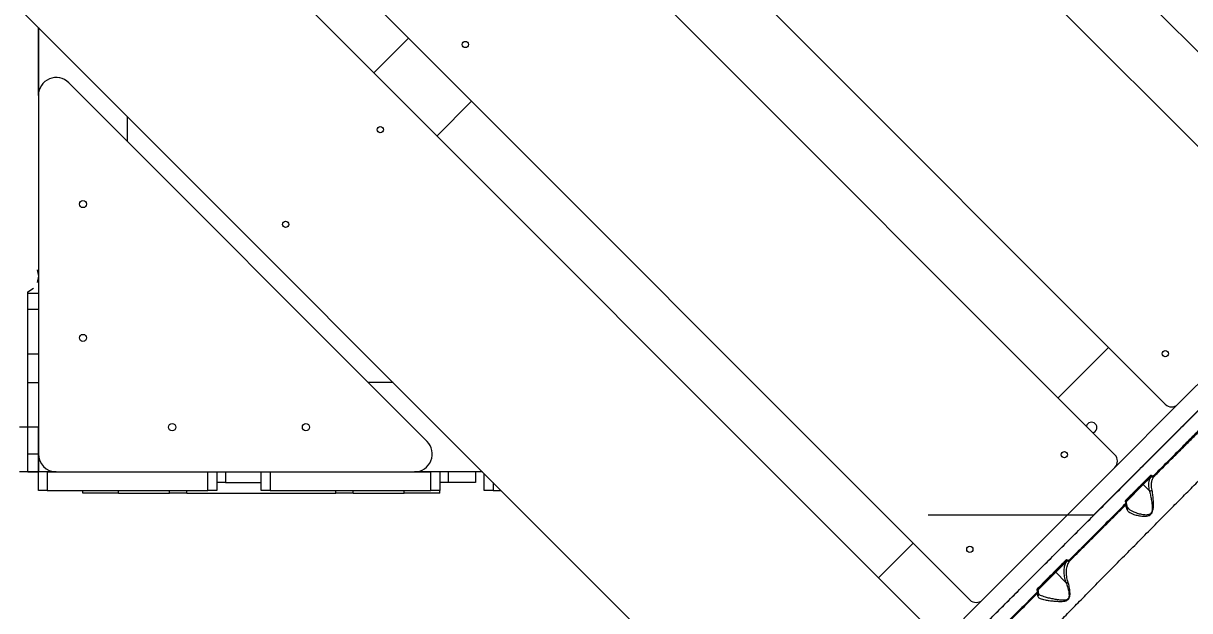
# Model space of a CAD drawing. Header units: millimetres. Extents: x -6028 to 5958, y -6064 to 4137.
# Drawn here: x -607 to 700, y 758 to 1416 of the extents above; entities that cross this region are included whole.
import ezdxf

# ---------------------------------------------------------------- set-up
doc = ezdxf.new("R2010")
doc.units = ezdxf.units.MM
for name, color, linetype in [('DIKOM_ОБЪЕКТ', 7, 'Continuous'), ('DIKOM_РАЗМЕР_ЗОНА', 7, 'Continuous'), ('DIKOM_РАЗМЕР_ОБЪЕКТА', 7, 'Continuous')]:
    doc.layers.add(name, color=color, linetype=linetype)
doc.styles.add('style1', font='arial.ttf', dxfattribs={"width": 0.8})
doc.dimstyles.new('1-50', dxfattribs={"dimtxt": 300, "dimasz": 200, "dimexe": 100, "dimexo": 0, "dimgap": 100, "dimtad": 1, "dimtxsty": 'style1', "dimcen": 200, "dimclrd": 7, "dimclre": 7, "dimclrt": 7, "dimadec": 1, "dimazin": 2, "dimtfac": 1, "dimtmove": 0, "dimatfit": 2, "dimfxl": 0, "dimlwd": 25, "dimlwe": 18, "dimarcsym": 0})

# ---------------------------------------------------------------- blocks, each defined once
blk = doc.blocks.new('*D9')
at = {"layer": 'Defpoints', "color": 0, "transparency": 16777216}
for p in [(-6027.6, 1459.6), (4556.6, 1382.7), (4556.6, -5964.4)]:
    blk.add_point(p, dxfattribs=at)
at = {"layer": 'DIKOM_РАЗМЕР_ЗОНА', "color": 7, "lineweight": 18, "transparency": 16777216}
for p, q in [((-6027.6, 1459.6), (-6027.6, -6064.4)), ((4556.6, 1382.7), (4556.6, -6064.4))]:
    blk.add_line(p, q, dxfattribs=at)
at = {"layer": 'DIKOM_РАЗМЕР_ЗОНА', "color": 7, "lineweight": 25, "transparency": 16777216}
blk.add_line((-5827.6, -5964.4), (4356.6, -5964.4), dxfattribs=at)
at = {"layer": 'DIKOM_РАЗМЕР_ЗОНА', "color": 7, "transparency": 16777216}
for points in [[(-5827.6, -5931), (-5827.6, -5997.7), (-6027.6, -5964.4)], [(4356.6, -5931), (4356.6, -5997.7), (4556.6, -5964.4)]]:
    blk.add_solid(points, dxfattribs=at)
at = {"layer": 'DIKOM_РАЗМЕР_ЗОНА', "color": 7, "transparency": 16777216, "insert": (157.1, -5711.2), "char_height": 300, "attachment_point": 5, "style": 'style1'}
blk.add_mtext('10600', dxfattribs=at)
blk = doc.blocks.new('*D11')
at = {"layer": 'Defpoints', "color": 0, "transparency": 16777216}
for p in [(259.4, 2965.6), (1920.5, -3002.3), (4022.6, -3002.3)]:
    blk.add_point(p, dxfattribs=at)
at = {"layer": 'DIKOM_РАЗМЕР_ОБЪЕКТА', "color": 7, "lineweight": 18, "transparency": 16777216}
for p, q in [((259.4, 2965.6), (4122.6, 2965.6)), ((1920.5, -3002.3), (4122.6, -3002.3))]:
    blk.add_line(p, q, dxfattribs=at)
at = {"layer": 'DIKOM_РАЗМЕР_ОБЪЕКТА', "color": 7, "lineweight": 25, "transparency": 16777216}
blk.add_line((4022.6, 2765.6), (4022.6, -2802.3), dxfattribs=at)
at = {"layer": 'DIKOM_РАЗМЕР_ОБЪЕКТА', "color": 7, "transparency": 16777216}
for points in [[(3989.3, 2765.6), (4055.9, 2765.6), (4022.6, 2965.6)], [(3989.3, -2802.3), (4055.9, -2802.3), (4022.6, -3002.3)]]:
    blk.add_solid(points, dxfattribs=at)
at = {"layer": 'DIKOM_РАЗМЕР_ОБЪЕКТА', "color": 7, "transparency": 16777216, "insert": (3769.4, -24.4), "char_height": 300, "attachment_point": 5, "rotation": 90, "style": 'style1'}
blk.add_mtext('6000', dxfattribs=at)
blk = doc.blocks.new('*D12')
at = {"layer": 'Defpoints', "color": 0, "transparency": 16777216}
for p in [(3056.6, 1987.9), (-4028, 676.5), (3056.6, -3714.8)]:
    blk.add_point(p, dxfattribs=at)
at = {"layer": 'DIKOM_РАЗМЕР_ОБЪЕКТА', "color": 7, "lineweight": 18, "transparency": 16777216}
for p, q in [((3056.6, 1987.9), (3056.6, -3814.8)), ((-4028, 676.5), (-4028, -3814.8))]:
    blk.add_line(p, q, dxfattribs=at)
at = {"layer": 'DIKOM_РАЗМЕР_ОБЪЕКТА', "color": 7, "lineweight": 25, "transparency": 16777216}
blk.add_line((-3828, -3714.8), (2856.6, -3714.8), dxfattribs=at)
at = {"layer": 'DIKOM_РАЗМЕР_ОБЪЕКТА', "color": 7, "transparency": 16777216}
for points in [[(-3828, -3681.4), (-3828, -3748.1), (-4028, -3714.8)], [(2856.6, -3681.4), (2856.6, -3748.1), (3056.6, -3714.8)]]:
    blk.add_solid(points, dxfattribs=at)
at = {"layer": 'DIKOM_РАЗМЕР_ОБЪЕКТА', "color": 7, "transparency": 16777216, "insert": (20, -3461.6), "char_height": 300, "attachment_point": 5, "style": 'style1'}
blk.add_mtext('7100', dxfattribs=at)

msp = doc.modelspace()

# ---------------------------------------------------------------- linework, layer by layer
at = {"layer": 'DIKOM_ОБЪЕКТ', "color": 7, "linetype": 'Continuous', "lineweight": 15}
for p, q in [((-299.181, 2392.819), (888.758, 1204.879)), ((835.721, 1151.842), (-352.219, 2339.781)), ((-514.853, 2177.147), (673.086, 989.207)), ((616.522, 932.643), (-571.417, 2120.583)), ((-734.052, 1957.948), (453.888, 770.009)), ((414.997, 731.118), (-772.942, 1919.057)), ((-935.577, 1756.423), (252.362, 568.483)), ((-590.567, 1335.209), (-590.567, 1411.412)), ((-590.567, 1411.412), (-590.567, 963.771)), ((-214.328, 1360.443), (-175.437, 1399.334)), ((-154.709, 947.636), (-556.424, 1349.352)), ((-590.567, 1335.209), (-590.567, 933.494)), ((-143.617, 1289.732), (-104.727, 1328.623)), ((-490.567, 1283.494), (-490.567, 1311.412)), ((903.608, 1175.888), (281.354, 553.634)), ((-591.9, 1139.764), (-590.567, 1132.771)), ((-590.567, 1132.771), (-591.9, 1125.777)), ((687.228, 989.207), (835.721, 1137.7)), ((-602.573, 1115.105), (-596.131, 1119.336)), ((-602.566, 1113.494), (-602.566, 1115.109)), ((-602.566, 1113.494), (-590.567, 1113.494)), ((-602.566, 1095.633), (-602.566, 1113.494)), ((-602.566, 1095.633), (-590.567, 1095.633)), ((-602.566, 1045.633), (-602.566, 1095.633)), ((609.447, 1052.847), (552.883, 996.283)), ((-602.566, 1045.633), (-590.567, 1045.633)), ((-602.566, 1013.494), (-602.566, 1045.633)), ((-602.566, 1013.494), (-590.567, 1013.494)), ((-602.566, 933.494), (-602.566, 1013.494)), ((-192.648, 1013.494), (-220.567, 1013.494)), ((687.228, 989.207), (616.522, 918.501)), ((-611.567, 963.771), (-590.567, 963.771)), ((-590.567, 913.771), (-590.567, 963.771)), ((-602.566, 933.494), (-590.567, 933.494)), ((-602.566, 913.494), (-602.566, 933.494)), ((-590.567, 933.494), (-590.567, 913.494)), ((468.03, 770.009), (616.522, 918.501)), ((-611.567, 913.771), (-590.567, 913.771)), ((-602.566, 913.494), (-590.567, 913.494)), ((-590.567, 892.494), (-590.567, 913.494)), ((-570.567, 913.494), (-590.567, 913.494)), ((-580.567, 913.494), (-580.567, 892.494)), ((-580.567, 913.494), (-570.567, 913.494)), ((-570.567, 913.494), (-168.851, 913.494)), ((-400.567, 892.494), (-400.567, 913.494)), ((-390.567, 913.494), (-390.567, 892.494)), ((-380.567, 913.494), (-380.567, 901.494)), ((-340.567, 892.494), (-340.567, 913.494)), ((-330.567, 913.494), (-330.567, 892.494)), ((-168.851, 913.494), (-150.567, 913.494)), ((-92.648, 913.494), (-168.851, 913.494)), ((-150.567, 892.494), (-150.567, 913.494)), ((-140.567, 913.494), (-140.567, 892.494)), ((-130.567, 901.494), (-130.567, 913.494)), ((-100.567, 913.494), (-100.567, 901.494)), ((-90.567, 892.494), (-90.567, 911.412)), ((648.417, 899.172), (655.948, 906.703)), ((-580.567, 892.494), (-590.567, 892.494)), ((-580.567, 892.494), (-400.567, 892.494)), ((-540.567, 889.494), (-540.567, 892.494)), ((-500.566, 889.494), (-540.567, 889.494)), ((-500.566, 889.494), (-500.566, 892.494)), ((-500.566, 889.494), (-443.644, 889.494)), ((-443.644, 889.494), (-443.644, 892.494)), ((-424.01, 889.494), (-443.644, 889.494)), ((-424.01, 889.494), (-424.01, 892.494)), ((-424.01, 889.494), (-257.123, 889.494)), ((-390.567, 892.494), (-400.567, 892.494)), ((-380.567, 901.494), (-390.567, 901.494)), ((-380.567, 901.494), (-340.567, 901.494)), ((-330.567, 892.494), (-340.567, 892.494)), ((-330.567, 892.494), (-150.567, 892.494)), ((-257.123, 889.494), (-257.123, 892.494)), ((-237.489, 889.494), (-257.123, 889.494)), ((-237.489, 889.494), (-237.489, 892.494)), ((-237.489, 889.494), (-180.567, 889.494)), ((-180.567, 889.494), (-180.567, 892.494)), ((-140.567, 889.494), (-180.567, 889.494)), ((-140.567, 892.494), (-150.567, 892.494)), ((-130.567, 901.494), (-140.567, 901.494)), ((-140.567, 889.494), (-140.567, 892.494)), ((-100.567, 901.494), (-130.567, 901.494)), ((-80.567, 892.494), (-90.567, 892.494)), ((-80.567, 901.412), (-80.567, 892.494)), ((-80.567, 892.494), (-71.648, 892.494)), ((629.145, 879.901), (648.417, 899.172)), ((655.097, 892.492), (648.417, 899.172)), ((629.144, 880), (629.155, 880.011)), ((592.481, 864.761), (407.219, 864.761)), ((390.248, 833.648), (351.357, 794.757)), ((550.187, 800.942), (561.835, 812.59)), ((530.258, 781.013), (550.187, 800.942)), ((561.65, 789.478), (550.187, 800.942)), ((531.243, 776.37), (531.033, 776.556)), ((468.03, 770.009), (414.997, 716.976))]:
    msp.add_line(p, q, dxfattribs=at)
for centre, radius in [((-111.798, 1392.263), 3.5), ((-207.257, 1296.803), 3.5), ((-540.567, 1213.494), 4), ((-313.323, 1190.737), 3.5), ((-540.567, 1063.494), 4), ((673.086, 1045.776), 3.5), ((-440.567, 963.494), 4), ((-290.567, 963.494), 4), ((559.954, 932.643), 3.5), ((453.888, 826.577), 3.5)]:
    msp.add_circle(centre, radius, dxfattribs=at)
for centre, radius, start, end in [((-570.567, 1335.209), 20, 45, 180), ((680.157, 996.278), 10, 225, 315), ((590.359, 963.049), 6, 45, 165), ((590.359, 963.049), 6, 285, 45), ((-168.851, 933.494), 20, 270, 45), ((-570.567, 933.494), 20, 180, 270), ((609.451, 925.572), 10, 315, 45), ((655.595, 906.392), 0.471, 41.328191, 130.784569), ((655.243, 907.78), 1.278, 8.527858, 55.561176), ((644.128, 919.162), 17.164, 319.964809, 323.632854), ((659.081, 908.012), 1.38, 10.780633, 53.953986), ((648.063, 898.861), 0.471, 41.329095, 130.785606), ((626.857, 875.766), 2.298, 25.457799, 50.588112), ((636.258, 869.433), 12.742, 123.881623, 127.784157), ((627.4, 879.925), 1.938, 22.166017, 52.213385), ((561.481, 812.279), 0.471, 41.329107, 130.784138), ((563.422, 815.947), 2.845, 220.012524, 240.310107), ((606.671, 781.667), 54.24, 142.801039, 143.628746), ((568.301, 817.186), 3.624, 221.462807, 237.302474), ((549.833, 800.631), 0.471, 41.329288, 130.785413), ((530.419, 779.295), 1.603, 217.27279, 254.225856), ((523.991, 788.292), 9.533, 304.203724, 311.413201), ((530.723, 783.259), 1.438, 215.374938, 256.890795), ((460.959, 777.08), 10, 225, 315)]:
    msp.add_arc(centre, radius, start, end, dxfattribs=at)
for points, knots in [([(388.211, 660.181), (390.716, 662.686), (397.517, 669.486), (409.109, 681.078), (423.095, 695.064), (437.598, 709.567), (452.54, 724.509), (467.855, 739.823), (483.496, 755.465), (499.445, 771.414), (515.669, 787.638), (532.116, 804.084), (548.707, 820.675), (565.366, 837.334), (582.043, 854.01), (598.707, 870.675), (615.334, 887.301), (631.87, 903.838), (648.24, 920.208), (664.366, 936.334), (680.197, 952.164), (695.699, 967.666), (710.853, 982.82), (725.615, 997.582), (739.918, 1011.885), (753.693, 1025.66), (766.893, 1038.86), (779.484, 1051.451), (791.457, 1063.424), (802.781, 1074.748), (813.404, 1085.371), (823.275, 1095.243), (831.932, 1103.899), (839.485, 1111.452), (846.055, 1118.022), (852.009, 1123.976), (857.323, 1129.29), (861.953, 1133.92), (865.886, 1137.853), (868.842, 1140.809), (870.316, 1142.283), (870.916, 1142.883)], [0, 0, 0, 0, 0.015652906, 0.042489959, 0.069411551, 0.096376394, 0.12334103, 0.150262774, 0.177099829, 0.203936915, 0.230858661, 0.257823384, 0.284788149, 0.31170978, 0.33854686, 0.365383951, 0.392305579, 0.419270322, 0.446235095, 0.473156803, 0.499993757, 0.526830809, 0.553752509, 0.580717215, 0.607681947, 0.634603733, 0.661440927, 0.688277714, 0.715199477, 0.742163992, 0.769128975, 0.796050481, 0.822887435, 0.845966856, 0.869168294, 0.892397359, 0.915626476, 0.938828284, 0.961588128, 0.984348086, 1, 1, 1, 1]), ([(479.42, 668.953), (483.219, 672.849), (490.824, 680.644), (502.634, 692.726), (514.702, 705.055), (527.193, 717.798), (540.089, 730.936), (553.371, 744.451), (566.824, 758.127), (580.806, 772.325), (595.296, 787.024), (610.257, 802.188), (625.393, 817.516), (640.656, 832.961), (655.994, 848.47), (671.051, 863.685), (685.779, 878.56), (700.143, 893.059), (714.394, 907.436), (728.474, 921.635), (742.329, 935.602), (755.642, 949.016), (768.38, 961.847), (780.524, 974.075), (792.282, 985.911), (803.595, 997.296), (814.412, 1008.177), (823.83, 1017.649), (831.973, 1025.837), (839.001, 1032.901), (845.607, 1039.54), (851.766, 1045.729), (857.452, 1051.44), (862.659, 1056.669), (867.427, 1061.455), (870.187, 1064.224), (871.567, 1065.609)], [0, 0, 0, 0, 0.02776509, 0.05556383, 0.08336208, 0.11112751, 0.14003126, 0.16897266, 0.19791418, 0.22681782, 0.25824461, 0.28969569, 0.32112242, 0.35346712, 0.38583835, 0.41818308, 0.4495058, 0.48085302, 0.5121757, 0.54441244, 0.57667554, 0.60891243, 0.6401608, 0.67143334, 0.70268192, 0.73484093, 0.76702669, 0.79918553, 0.82414637, 0.84910684, 0.87426696, 0.89942652, 0.92446965, 0.94951207, 0.97475578, 1, 1, 1, 1]), ([(721.828, 971.077), (719.562, 968.811), (712.935, 962.182), (701.715, 950.96), (688.057, 937.299), (674.123, 923.362), (664.637, 913.873), (659.894, 909.129)], [0, 0, 0, 0, 0.114454845, 0.334765284, 0.555075199, 0.777538271, 1, 1, 1, 1]), ([(660.438, 908.271), (665.124, 912.959), (674.497, 922.335), (688.357, 936.199), (702.032, 949.878), (713.314, 961.163), (719.969, 967.819), (722.23, 970.08)], [0, 0, 0, 0, 0.2203107, 0.44062306, 0.66308539, 0.88554613, 1, 1, 1, 1]), ([(655.966, 908.834), (655.507, 908.375), (653.211, 906.079), (647.526, 900.395), (638.871, 891.74), (632.016, 884.885), (628.587, 881.456)], [0, 0, 0, 0, 0.05076941, 0.2538491, 0.62669591, 1, 1, 1, 1]), ([(629.194, 880.656), (633.771, 885.233), (642.935, 894.397), (651.98, 903.442), (656.507, 907.969)], [0, 0, 0, 0, 0.49944911, 1, 1, 1, 1]), ([(655.948, 906.703), (655.572, 905.88), (654.815, 904.223), (654.308, 901.447), (654.201, 898.597), (654.418, 895.692), (654.866, 893.58), (655.097, 892.492)], [0, 0, 0, 0, 0.21990632, 0.44278081, 0.62368285, 0.80626399, 1, 1, 1, 1]), ([(655.948, 906.703), (656.059, 906.825), (656.491, 907.3), (656.937, 907.771), (657.269, 908.121)], [0, 0, 0, 0, 0.25633338, 1, 1, 1, 1]), ([(657.949, 908.984), (657.931, 908.997), (657.777, 909.111), (657.434, 909.267), (656.906, 909.309), (656.379, 909.173), (656.104, 908.947), (655.966, 908.834)], [0, 0, 0, 0, 0.02991436, 0.26179393, 0.5039503, 0.75201772, 1, 1, 1, 1]), ([(656.507, 907.969), (656.565, 908.019), (656.677, 908.116), (656.88, 908.194), (657.068, 908.205), (657.19, 908.168), (657.247, 908.136), (657.263, 908.125), (657.269, 908.121)], [0, 0, 0, 0, 0.27252636, 0.53257197, 0.76675012, 0.93194926, 0.97409133, 1, 1, 1, 1]), ([(657.269, 908.121), (657.301, 908.098), (657.556, 907.912), (658.111, 907.654), (658.955, 907.564), (659.791, 907.754), (660.223, 908.099), (660.438, 908.271)], [0, 0, 0, 0, 0.03333908, 0.26643738, 0.50826625, 0.7552924, 1, 1, 1, 1]), ([(658.244, 892.923), (658.041, 893.964), (657.65, 895.976), (657.49, 898.759), (657.662, 901.878), (658.439, 905.255), (659.765, 907.257), (660.438, 908.271)], [0, 0, 0, 0, 0.16478617, 0.31844304, 0.47351343, 0.7333138, 1, 1, 1, 1]), ([(659.894, 909.129), (659.759, 909.018), (659.489, 908.796), (658.973, 908.663), (658.456, 908.705), (658.12, 908.858), (657.968, 908.97), (657.949, 908.984)], [0, 0, 0, 0, 0.24786149, 0.4958928, 0.73643457, 0.96702956, 1, 1, 1, 1]), ([(630.258, 870.861), (630.502, 870.464), (630.996, 869.661), (632.417, 868.361), (634.645, 867), (638.176, 865.591), (642.705, 864.412), (647.535, 863.744), (651.771, 863.777), (654.784, 864.435), (656.985, 865.792), (658.505, 867.824), (659.43, 870.788), (659.808, 874.365), (659.85, 878.925), (659.536, 884.112), (658.981, 889.113), (658.457, 891.819), (658.244, 892.923)], [0, 0, 0, 0, 0.04009791, 0.08088685, 0.14997014, 0.22115926, 0.31256802, 0.40669551, 0.46810328, 0.51844718, 0.55095011, 0.58575228, 0.63084605, 0.68854897, 0.74782721, 0.83979348, 0.93457561, 1, 1, 1, 1]), ([(655.104, 892.487), (655.104, 892.486), (655.424, 891.429), (656.138, 888.726), (657.149, 883.888), (657.942, 878.889), (658.351, 874.446), (658.356, 871.063), (657.796, 868.387), (656.942, 867.03), (656.025, 866.13), (654.895, 865.513), (653.344, 865.164), (651.143, 865.01), (647.594, 865.37), (642.921, 866.494), (638.494, 868.073), (634.966, 869.815), (632.839, 871.19), (631.943, 872.095), (631.722, 872.318)], [0, 0, 0, 0, 0.00006272, 0.07074237, 0.170543, 0.27311382, 0.33442325, 0.39681179, 0.44194384, 0.46780201, 0.47544419, 0.50680701, 0.53197836, 0.55787307, 0.62253751, 0.72152108, 0.82298413, 0.89805466, 0.97482917, 1, 1, 1, 1]), ([(655.097, 892.492), (655.098, 892.491), (655.1, 892.489), (655.103, 892.487), (655.104, 892.487), (655.104, 892.487)], [0, 0, 0, 0, 0.50155819, 0.90911343, 1, 1, 1, 1]), ([(655.104, 892.487), (655.338, 892.411), (655.805, 892.258), (656.647, 892.276), (657.452, 892.473), (657.973, 892.733), (658.206, 892.897), (658.244, 892.923)], [0, 0, 0, 0, 0.24396466, 0.48799749, 0.73200912, 0.9571009, 1, 1, 1, 1]), ([(628.316, 877.541), (623.14, 872.364), (612.788, 862.008), (597.111, 846.325), (581.357, 830.565), (570.843, 820.046), (565.586, 814.786)], [0, 0, 0, 0, 0.2485965, 0.49719293, 0.74859637, 1, 1, 1, 1]), ([(566.344, 814.136), (571.53, 819.326), (581.904, 829.705), (597.563, 845.371), (613.264, 861.079), (623.709, 871.529), (628.932, 876.754)], [0, 0, 0, 0, 0.248596897, 0.497193838, 0.748597033, 1, 1, 1, 1]), ([(628.587, 881.456), (628.56, 881.428), (628.419, 881.28), (628.225, 880.951), (628.125, 880.452), (628.188, 879.939), (628.363, 879.649), (628.451, 879.504)], [0, 0, 0, 0, 0.05460752, 0.29136749, 0.52781953, 0.76397708, 1, 1, 1, 1]), ([(628.451, 879.504), (628.539, 879.358), (628.716, 879.066), (628.779, 878.549), (628.678, 878.047), (628.484, 877.717), (628.342, 877.569), (628.316, 877.541)], [0, 0, 0, 0, 0.23640617, 0.47293325, 0.70988955, 0.9468286, 1, 1, 1, 1]), ([(628.932, 876.754), (628.821, 876.388), (628.598, 875.648), (628.954, 873.875), (629.606, 872.186), (630.144, 871.092), (630.258, 870.861)], [0, 0, 0, 0, 0.29915794, 0.60397966, 0.91633963, 1, 1, 1, 1]), ([(628.932, 876.754), (628.975, 876.799), (629.21, 877.045), (629.532, 877.591), (629.695, 878.421), (629.587, 879.276), (629.292, 879.759), (629.144, 880)], [0, 0, 0, 0, 0.05316929, 0.28999163, 0.52683581, 0.76336297, 1, 1, 1, 1]), ([(629.182, 880.629), (629.156, 880.601), (629.086, 880.527), (629.045, 880.363), (629.063, 880.176), (629.115, 880.054), (629.161, 880.004), (629.164, 880.001)], [0, 0, 0, 0, 0.17291363, 0.46405367, 0.71642745, 0.9788277, 1, 1, 1, 1]), ([(629.483, 877.477), (629.483, 877.477), (629.501, 877.522), (629.456, 877.345), (629.511, 876.894), (629.684, 876.146), (630.046, 875.137), (630.439, 874.204), (630.781, 873.554), (630.867, 873.39)], [0, 0, 0, 0, 0.00052806, 0.17989947, 0.35562293, 0.5382774, 0.73090284, 0.93209401, 1, 1, 1, 1]), ([(630.836, 873.379), (630.914, 873.183), (631.081, 872.762), (631.006, 872.026), (630.727, 871.405), (630.433, 871.035), (630.29, 870.894), (630.258, 870.861)], [0, 0, 0, 0, 0.24218089, 0.51992853, 0.79767823, 0.95376379, 1, 1, 1, 1]), ([(630.85, 873.434), (630.88, 873.365), (631.005, 873.075), (631.287, 872.689), (631.642, 872.373), (631.713, 872.311)], [0, 0, 0, 0, 0.19906407, 0.84082049, 1, 1, 1, 1]), ([(561.243, 814.118), (560.774, 813.648), (558.427, 811.301), (551.948, 804.823), (541.824, 794.7), (533.643, 786.52), (529.55, 782.427)], [0, 0, 0, 0, 0.04414092, 0.22071354, 0.61001258, 1, 1, 1, 1]), ([(530.396, 781.859), (535.627, 787.089), (546.104, 797.566), (556.705, 808.167), (562.013, 813.475)], [0, 0, 0, 0, 0.49927335, 1, 1, 1, 1]), ([(561.835, 812.59), (561.164, 811.217), (560.149, 809.141), (559.481, 805.822), (559.151, 802.356), (559.353, 798.58), (560.103, 794.57), (560.832, 791.839), (561.43, 790.112), (561.65, 789.478)], [0, 0, 0, 0, 0.23554238, 0.35603637, 0.47652968, 0.70165709, 0.81730194, 0.93291917, 1, 1, 1, 1]), ([(563.466, 814.46), (563.437, 814.481), (563.288, 814.587), (562.952, 814.721), (562.423, 814.746), (561.799, 814.575), (561.441, 814.28), (561.243, 814.118)], [0, 0, 0, 0, 0.04407511, 0.22454922, 0.43376832, 0.68751382, 1, 1, 1, 1]), ([(561.835, 812.59), (561.946, 812.711), (562.328, 813.126), (562.72, 813.539), (562.997, 813.832)], [0, 0, 0, 0, 0.29122827, 1, 1, 1, 1]), ([(562.013, 813.475), (562.112, 813.563), (562.283, 813.716), (562.557, 813.849), (562.765, 813.892), (562.895, 813.877), (562.96, 813.854), (562.986, 813.839), (562.997, 813.832)], [0, 0, 0, 0, 0.36935151, 0.64459921, 0.83708541, 0.92703249, 0.9711345, 1, 1, 1, 1]), ([(564.08, 789.753), (563.889, 790.369), (563.375, 792.017), (562.775, 794.616), (562.178, 798.522), (562.113, 802.331), (562.603, 805.945), (563.316, 808.655), (564.353, 811.144), (565.418, 812.939), (566.144, 813.878), (566.344, 814.136)], [0, 0, 0, 0, 0.06011483, 0.16098504, 0.26186188, 0.46897793, 0.58841646, 0.70785693, 0.83064367, 0.95343876, 1, 1, 1, 1]), ([(562.997, 813.832), (563.036, 813.804), (563.265, 813.637), (563.767, 813.407), (564.561, 813.306), (565.427, 813.485), (566.021, 813.835), (566.298, 814.093), (566.344, 814.136)], [0, 0, 0, 0, 0.03950594, 0.23263644, 0.44374164, 0.68673955, 0.94793726, 1, 1, 1, 1]), ([(565.586, 814.786), (565.387, 814.623), (565.04, 814.337), (564.44, 814.181), (563.941, 814.211), (563.628, 814.343), (563.49, 814.443), (563.466, 814.46)], [0, 0, 0, 0, 0.32771278, 0.57389709, 0.77962831, 0.96277461, 1, 1, 1, 1]), ([(529.97, 774.196), (530.097, 773.881), (530.363, 773.226), (531.317, 772.388), (532.857, 771.546), (535.142, 770.758), (538.531, 769.959), (542.895, 769.238), (548.039, 768.64), (552.54, 768.326), (556.159, 768.269), (559.002, 768.429), (561.551, 768.888), (563.636, 769.873), (565.032, 771.289), (565.85, 773.2), (566.203, 775.346), (566.287, 778.77), (565.737, 783.306), (564.843, 787.289), (564.209, 789.338), (564.08, 789.753)], [0, 0, 0, 0, 0.03996952, 0.08329537, 0.12773154, 0.1880418, 0.25023337, 0.33387868, 0.41998289, 0.50134479, 0.54302772, 0.58466116, 0.6297908, 0.65812997, 0.68696053, 0.7180461, 0.75292964, 0.78875591, 0.88100702, 0.97586794, 1, 1, 1, 1]), ([(561.659, 789.472), (561.66, 789.47), (561.834, 789.052), (562.612, 787.098), (563.895, 783.196), (564.89, 778.834), (565.169, 775.481), (565.064, 773.467), (564.5, 771.76), (563.71, 770.88), (562.803, 770.244), (561.284, 769.66), (558.895, 769.488), (556.216, 769.607), (552.719, 770.013), (548.382, 770.74), (543.33, 771.804), (539.065, 772.891), (535.643, 773.973), (533.371, 774.928), (531.912, 775.731), (531.416, 776.204), (531.243, 776.37)], [0, 0, 0, 0, 0.00009211, 0.0262485, 0.12651339, 0.22897039, 0.26542637, 0.30255654, 0.33310521, 0.35559755, 0.36074363, 0.38850127, 0.43484842, 0.47859794, 0.52240048, 0.61211504, 0.70364389, 0.797165, 0.86250397, 0.92940102, 0.97529744, 1, 1, 1, 1]), ([(561.65, 789.478), (561.651, 789.477), (561.653, 789.475), (561.657, 789.473), (561.659, 789.472), (561.659, 789.472)], [0, 0, 0, 0, 0.43030886, 0.78151237, 1, 1, 1, 1]), ([(561.659, 789.472), (561.885, 789.423), (562.336, 789.324), (563.152, 789.413), (563.741, 789.597), (564.036, 789.733), (564.08, 789.753)], [0, 0, 0, 0, 0.31570276, 0.63146001, 0.94376841, 1, 1, 1, 1]), ([(529.144, 778.324), (525.059, 774.237), (516.89, 766.063), (504.771, 753.935), (492.754, 741.909), (484.878, 734.026), (480.939, 730.084)], [0, 0, 0, 0, 0.249099953, 0.498198816, 0.749099392, 1, 1, 1, 1]), ([(481.885, 729.614), (485.786, 733.519), (493.589, 741.329), (505.549, 753.299), (517.669, 765.429), (525.878, 773.645), (529.983, 777.752)], [0, 0, 0, 0, 0.24909848, 0.49819884, 0.74910014, 1, 1, 1, 1]), ([(529.55, 782.427), (529.504, 782.378), (529.338, 782.199), (529.138, 781.83), (529.043, 781.329), (529.1, 780.829), (529.267, 780.548), (529.35, 780.407)], [0, 0, 0, 0, 0.09186703, 0.33556753, 0.56308334, 0.78143378, 1, 1, 1, 1]), ([(529.35, 780.407), (529.435, 780.263), (529.605, 779.975), (529.664, 779.462), (529.569, 778.944), (529.363, 778.56), (529.191, 778.375), (529.144, 778.324)], [0, 0, 0, 0, 0.21688649, 0.43345477, 0.66195761, 0.90805173, 1, 1, 1, 1]), ([(529.983, 777.752), (529.84, 777.338), (529.528, 776.439), (529.815, 774.982), (529.97, 774.196)], [0, 0, 0, 0, 0.460486474, 1, 1, 1, 1]), ([(530.808, 776.701), (530.85, 776.589), (530.984, 776.232), (530.913, 775.565), (530.614, 774.841), (530.235, 774.407), (530.005, 774.224), (529.97, 774.196)], [0, 0, 0, 0, 0.1302751, 0.41437139, 0.69846873, 0.95416099, 1, 1, 1, 1]), ([(529.983, 777.752), (530.06, 777.833), (530.341, 778.13), (530.675, 778.752), (530.82, 779.595), (530.709, 780.432), (530.425, 780.901), (530.282, 781.137)], [0, 0, 0, 0, 0.090299757, 0.332215181, 0.559063937, 0.777583451, 1, 1, 1, 1]), ([(530.374, 781.814), (530.341, 781.779), (530.247, 781.681), (530.198, 781.483), (530.219, 781.291), (530.262, 781.184), (530.295, 781.146), (530.297, 781.144)], [0, 0, 0, 0, 0.20403212, 0.56957944, 0.80910839, 0.98866374, 1, 1, 1, 1]), ([(530.528, 778.539), (530.523, 778.522), (530.511, 778.485), (530.517, 778.048), (530.612, 777.455), (530.781, 776.924), (530.848, 776.713)], [0, 0, 0, 0, 0.2448382, 0.5275972, 0.81316663, 1, 1, 1, 1]), ([(530.972, 776.808), (530.973, 776.802), (530.983, 776.756), (531.016, 776.673), (531.21, 776.49), (531.284, 776.42)], [0, 0, 0, 0, 0.07896407, 0.64833217, 1, 1, 1, 1])]:
    msp.add_open_spline(points, degree=3, knots=knots, dxfattribs=at)

# ---------------------------------------------------------------- dimensions: what is measured, and where the dimension line sits
at = {"layer": 'DIKOM_РАЗМЕР_ЗОНА'}
dim = msp.add_linear_dim(base=(4556.575, -5964.368), p1=(-6027.562, 1459.576), p2=(4556.575, 1382.704), text='10600', dimstyle='1-50', dxfattribs=at)
dim.commit()
dim.dimension.update_dxf_attribs({"geometry": '*D9', "text_midpoint": (157.08, -5964.368), "dimtype": 160})
at = {"layer": 'DIKOM_РАЗМЕР_ОБЪЕКТА'}
dim = msp.add_linear_dim(base=(4022.586, -3002.33), p1=(259.433, 2965.575), p2=(1920.546, -3002.33), angle=90, text='6000', dimstyle='1-50', dxfattribs=at)
dim.commit()
dim.dimension.update_dxf_attribs({"geometry": '*D11', "text_midpoint": (4022.586, -24.423), "dimtype": 160})
dim = msp.add_linear_dim(base=(3056.575, -3714.774), p1=(-4027.972, 676.501), p2=(3056.575, 1987.897), text='7100', dimstyle='1-50', dxfattribs=at)
dim.commit()
dim.dimension.update_dxf_attribs({"geometry": '*D12', "text_midpoint": (20, -3714.774), "dimtype": 160})

doc.saveas('drawing.dxf')
